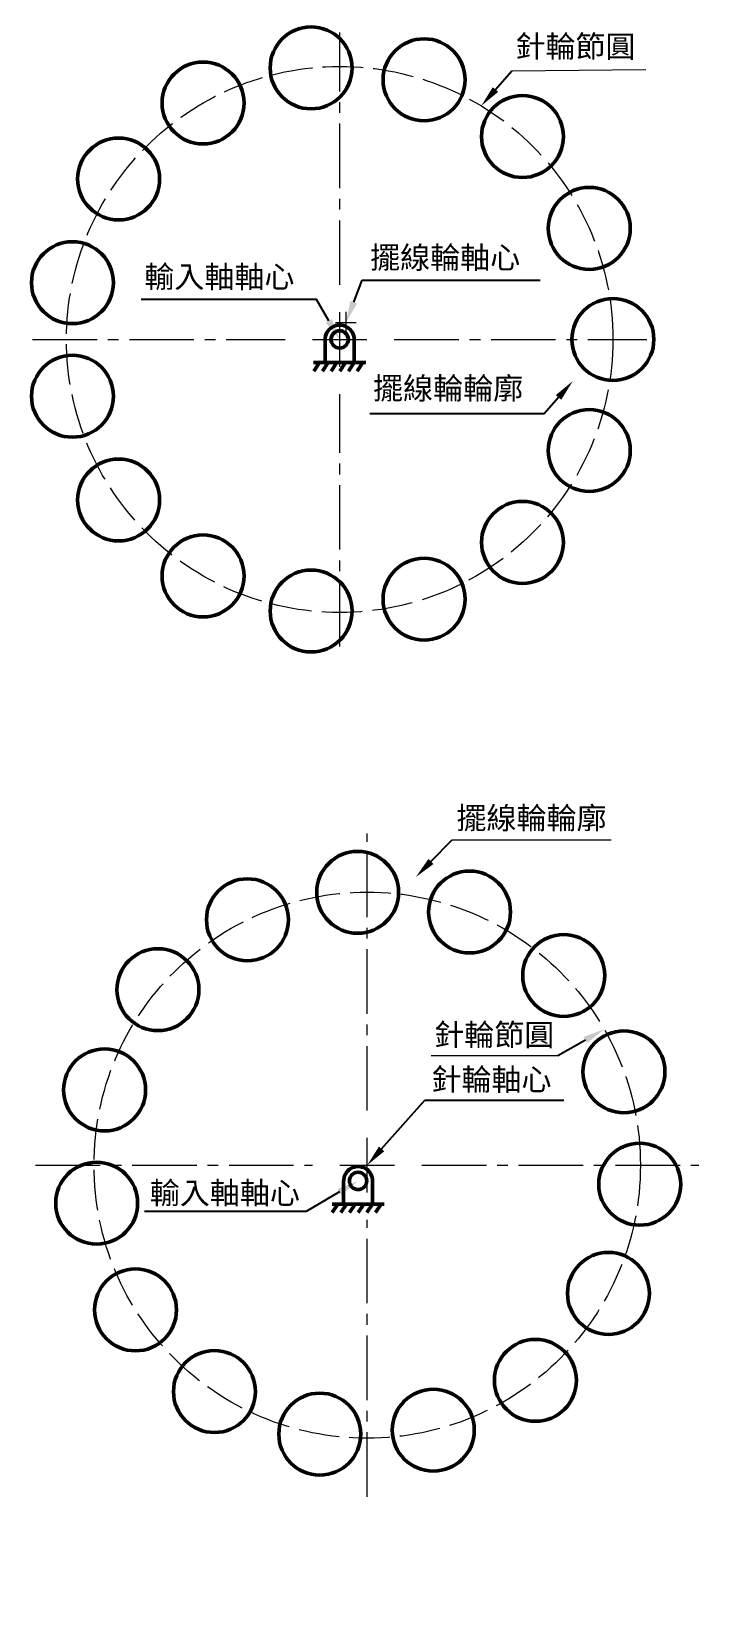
# Model space of a CAD drawing. Header units: millimetres. Extents: x -627 to 1823, y -1195 to 1759.
# Drawn here: x -626.9 to -428.2, y -248.9 to 215.3 of the extents above; entities that cross this region are included whole.
import ezdxf
from ezdxf import colors
from ezdxf.entities.mleader import LeaderData, LeaderLine
from ezdxf.math import Vec2, Vec3

# ---------------------------------------------------------------- set-up
doc = ezdxf.new("R2010")
doc.units = ezdxf.units.MM
doc.linetypes.add('ACAD_ISO02W100', pattern=[15, 12, -3])
doc.linetypes.add('CENTER2', pattern=[28.575, 19.05, -3.175, 3.175, -3.175])
doc.layers.add('DIM', color=7, linetype='Continuous', lineweight=20)
doc.layers.add('PROFILE', color=7, linetype='Continuous', lineweight=50)
doc.styles.get("Standard").update_dxf_attribs({"font": 'arial.ttf'})
doc.dimstyles.new('凸輪專題用', dxfattribs={"dimtxt": 2.5, "dimasz": 8, "dimexe": 1.25, "dimexo": 0.625, "dimtad": 1, "dimtxsty": 'Standard', "dimcen": 0, "dimadec": 0, "dimazin": 0, "dimtfac": 1, "dimtmove": 0, "dimatfit": 3, "dimfxl": 1, "dimarcsym": 0})

# ---------------------------------------------------------------- blocks, each defined once
blk = doc.blocks.new('*U33')
at = {"layer": 'DIM', "color": 0, "linetype": 'CENTER2', "transparency": 16777216}
for p, q in [((0, 16.128), (0, 90.64)), ((-90.64, 0), (-16.128, 0)), ((16.128, 0), (90.64, 0)), ((0, -90.64), (0, -16.128))]:
    blk.add_line(p, q, dxfattribs=at)
at = {"layer": 'DIM', "color": 0, "linetype": 'Continuous', "transparency": 16777216}
for p, q in [((0, -8.064), (0, 8.064)), ((-8.064, 0), (8.064, 0))]:
    blk.add_line(p, q, dxfattribs=at)
blk = doc.blocks.new('_DotSmall')
at = {"color": 0, "linetype": 'ByBlock', "const_width": 0.5}
blk.add_lwpolyline([(-0.0625, 0, 1), (0.0625, 0, 1)], format="xyb", close=True, dxfattribs=at)
blk = doc.blocks.new('*D185')
at = {"layer": 'Defpoints', "color": 0, "transparency": 16777216}
for p in [(-261.43, -426.6), (-303.06, -461.4), (-229.35, -464.66), (-206.06, -471.86), (-206.06, -471.86)]:
    blk.add_point(p, dxfattribs=at)
at = {"layer": 'PROFILE', "color": 0, "lineweight": -2, "transparency": 16777216}
blk.add_arc((-206.06, -471.86), 24.39, 155.8177, 173.8456, dxfattribs=at)
at = {"layer": 'PROFILE', "color": 0, "transparency": 16777216}
blk.add_solid([(-229.21, -461.31), (-227.39, -462.44), (-224.94, -456.43)], dxfattribs=at)
at = {"layer": 'PROFILE', "color": 0, "lineweight": -2, "transparency": 16777216, "xscale": 6.4, "yscale": 6.4, "zscale": 6.4, "rotation": 263.8456486269702}
blk.add_blockref('_DotSmall', (-230.3, -469.25), dxfattribs=at)
blk = doc.blocks.new('*D190')
at = {"layer": 'Defpoints', "color": 0, "transparency": 16777216}
for p in [(-303.06, -461.4), (-303.06, -461.4), (-276.36, -463.32), (-267.5, -461.4), (-254.56, -466.63)]:
    blk.add_point(p, dxfattribs=at)
at = {"layer": 'DIM', "color": 0, "lineweight": -2, "transparency": 16777216}
for start, end in [(360, 13.7284), (353.8456, 360), (326.3887, 340.1171)]:
    blk.add_arc((-303.06, -461.4), 26.77, start, end, dxfattribs=at)
at = {"layer": 'DIM', "color": 0, "transparency": 16777216}
blk.add_solid([(-278.92, -470.27), (-276.85, -470.75), (-276.44, -464.27)], dxfattribs=at)
at = {"layer": 'DIM', "color": 0, "lineweight": -2, "transparency": 16777216, "xscale": 6.4, "yscale": 6.4, "zscale": 6.4, "rotation": 269.9999999999999}
blk.add_blockref('_DotSmall', (-276.29, -461.4), dxfattribs=at)

msp = doc.modelspace()

# ---------------------------------------------------------------- linework, layer by layer
at = {"layer": 'DIM'}
for p, q in [((-485.162, 203.684), (-445.535, 204.097)), ((-534.104, 132.496), (-534.104, 126.352)), ((-537.176, 129.424), (-531.032, 129.424)), ((-502.753, -23.371), (-455.82, -23.371)), ((-471.517, -87.143), (-508.906, -87.143))]:
    msp.add_line(p, q, dxfattribs=at)
at = {"layer": 'DIM', "linetype": 'CENTER2'}
for p, q in [((-527.813, -103.353), (-527.813, -21.561)), ((-625.733, -119.481), (-543.941, -119.481)), ((-511.685, -119.481), (-429.893, -119.481)), ((-527.813, -217.401), (-527.813, -135.609))]:
    msp.add_line(p, q, dxfattribs=at)
at = {"layer": 'DIM', "linetype": 'Continuous'}
for p, q in [((-527.813, -127.545), (-527.813, -111.417)), ((-535.877, -119.481), (-519.749, -119.481))]:
    msp.add_line(p, q, dxfattribs=at)
at = {"layer": 'DIM', "linetype": 'ACAD_ISO02W100'}
for centre in [(-535.942, 124.372), (-527.813, -119.481)]:
    msp.add_circle(centre, 80.64, dxfattribs=at)
at = {"layer": 'PROFILE'}
for p, q in [((-540.209, 124.372), (-540.209, 117.545)), ((-540.209, 124.372), (-540.209, 117.545)), ((-531.676, 117.545), (-531.676, 124.372)), ((-531.676, 117.545), (-531.676, 124.372)), ((-543.622, 117.545), (-528.262, 117.545)), ((-543.622, 117.545), (-528.262, 117.545)), ((-541.921, 117.545), (-543.6, 115.018)), ((-541.921, 117.545), (-543.6, 115.018)), ((-539.361, 117.545), (-541.04, 115.018)), ((-539.361, 117.545), (-541.04, 115.018)), ((-536.801, 117.545), (-538.48, 115.018)), ((-536.801, 117.545), (-538.48, 115.018)), ((-534.241, 117.545), (-535.92, 115.018)), ((-534.241, 117.545), (-535.92, 115.018)), ((-531.681, 117.545), (-533.36, 115.018)), ((-531.681, 117.545), (-533.36, 115.018)), ((-529.121, 117.545), (-530.8, 115.018)), ((-529.121, 117.545), (-530.8, 115.018)), ((-534.768, -124.137), (-534.768, -130.964)), ((-526.235, -130.964), (-526.235, -124.137)), ((-538.181, -130.964), (-522.821, -130.964)), ((-536.48, -130.964), (-538.159, -133.491)), ((-533.92, -130.964), (-535.599, -133.491)), ((-531.36, -130.964), (-533.039, -133.491)), ((-528.8, -130.964), (-530.479, -133.491)), ((-526.24, -130.964), (-527.919, -133.491)), ((-523.68, -130.964), (-525.359, -133.491))]:
    msp.add_line(p, q, dxfattribs=at)
for centre, radius in [((-544.372, 204.57), 12.096), ((-511.023, 201.065), 12.096), ((-576.262, 194.208), 12.096), ((-481.984, 184.299), 12.096), ((-601.182, 171.771), 12.096), ((-462.274, 157.171), 12.096), ((-614.82, 141.138), 12.096), ((-455.302, 124.372), 12.096), ((-535.942, 124.372), 2.56), ((-535.942, 124.372), 2.56), ((-614.82, 107.606), 12.096), ((-462.274, 91.573), 12.096), ((-601.182, 76.973), 12.096), ((-481.984, 64.445), 12.096), ((-576.262, 54.536), 12.096), ((-544.372, 44.174), 12.096), ((-511.023, 47.679), 12.096), ((-530.628, -38.891), 12.096), ((-563.164, -47.003), 12.096), ((-497.605, -44.713), 12.096), ((-589.587, -67.647), 12.096), ((-469.806, -63.464), 12.096), ((-452.037, -91.901), 12.096), ((-605.329, -97.254), 12.096), ((-447.37, -125.107), 12.096), ((-607.669, -130.704), 12.096), ((-530.501, -124.137), 2.56), ((-456.612, -157.34), 12.096), ((-596.2, -162.214), 12.096), ((-478.166, -183.027), 12.096), ((-572.907, -186.335), 12.096), ((-508.305, -197.726), 12.096), ((-541.816, -198.896), 12.096)]:
    msp.add_circle(centre, radius, dxfattribs=at)
for centre in [(-535.942, 124.372), (-535.942, 124.372), (-530.501, -124.137)]:
    msp.add_arc(centre, 4.267, 358.13818, 181.86182, dxfattribs=at)

# ---------------------------------------------------------------- block references
at = {"layer": 'DIM', "linetype": 'CENTER2'}
msp.add_blockref('*U33', (-535.942, 124.372), dxfattribs=at)

# ---------------------------------------------------------------- texts
at = {"layer": 'DIM', "char_height": 6.5, "attachment_point": 1}
for s, width, insert in [('{\\fDFKai-SB|b0|i0|c136|p65;針輪節圓}', 51.42594, (-484.091, 214.166)), ('{\\fDFKai-SB|b0|i0|c136|p65;輸入軸軸心}', 59.93128, (-593.622, 146.147)), ('{\\fDFKai-SB|b0|i0|c136|p65;擺線輪輪廓}', 59.42883, (-526.109, 113.197)), ('{\\fDFKai-SB|b0|i0|c136|p65;擺線輪輪廓}', 50.26134, (-501.494, -13.707)), ('{\\fDFKai-SB|b0|i0|c136|p65;針輪節圓}', 39.35836, (-508.057, -77.717)), ('{\\fDFKai-SB|b0|i0|c136|p65;輸入軸軸心}', 48.15607, (-592.003, -124.441))]:
    msp.add_mtext_dynamic_manual_height_columns(s, width=width, gutter_width=20, heights=[0], dxfattribs=dict(at, insert=insert))
for s, insert in [('{\\fDFKai-SB|b0|i0|c136|p65;擺線輪軸心}', (-526.977, 151.829)), ('{\\fDFKai-SB|b0|i0|c136|p65;針輪軸心}', (-508.883, -90.904))]:
    msp.add_mtext(s, dxfattribs=dict(at, insert=insert))

# ---------------------------------------------------------------- dimensions: what is measured, and where the dimension line sits
at = {"layer": 'DIM'}
dim = msp.add_angular_dim_2l(base=(-276.357, -463.32), line1=((-303.064, -461.404), (-267.497, -461.404)), line2=((-303.064, -461.404), (-254.559, -466.634)), text=' ', dimstyle='凸輪專題用', override={"dimasz": 6.4, "dimblk2": 'DotSmall', "dimsah": 1}, dxfattribs=at)
dim.commit()
dim.dimension.update_dxf_attribs({"geometry": '*D190', "text_midpoint": (-477.487, 251.087)})
at = {"layer": 'PROFILE'}
dim = msp.add_angular_dim_2l(base=(-229.352, -464.657), line1=((-206.055, -471.864), (-261.432, -426.599)), line2=((-303.064, -461.404), (-206.055, -471.864)), text=' ', dimstyle='凸輪專題用', override={"dimasz": 6.4, "dimblk2": 'DotSmall', "dimsah": 1}, dxfattribs=at)
dim.commit()
dim.dimension.update_dxf_attribs({"geometry": '*D185', "text_midpoint": (-517.177, 32.195)})

# ---------------------------------------------------------------- leaders
at = {"layer": 'DIM'}
ml = msp.add_multileader_mtext('Standard', dxfattribs=at)
ml.set_content('', color=256)
ml.set_leader_properties()
ml.build(insert=Vec2(0, 0))
ml.multileader.update_dxf_attribs({"has_dogleg": 0, "arrow_head_size": 6.4})
ctx = ml.context
ctx.base_point, ctx.char_height, ctx.arrow_head_size, ctx.landing_gap_size, ctx.plane_origin = Vec3(-485.162, 203.684), 6.4, 6.4, 3.2, Vec3(-494.169, 193.349)
notes = []
notes.append((ctx, [(0, (1, 1, 0), (-497.962, 203.684), (1, 0), 12.8, [(0, [(-494.169, 193.349)], 0, [])])]))
ctx.mtext.insert, ctx.mtext.flow_direction = Vec3(-481.962, 206.884), 5
ml = msp.add_multileader_mtext('Standard', dxfattribs=at)
ml.set_content('', color=256)
ml.set_leader_properties()
ml.build(insert=Vec2(0, 0))
ml.multileader.update_dxf_attribs({"arrow_head_size": 6.4})
ctx = ml.context
ctx.base_point, ctx.char_height, ctx.arrow_head_size, ctx.landing_gap_size, ctx.plane_origin = Vec3(-476.72, 141.871), 6.4, 6.4, 3.2, Vec3(-534.027, 129.634)
notes.append((ctx, [(0, (1, 1, 0), (-529.286, 141.871), (1, 0), 52.567, [(0, [(-534.104, 129.424)], 0, [])])]))
ctx.mtext.insert, ctx.mtext.flow_direction = Vec3(-473.52, 145.071), 5
ml = msp.add_multileader_mtext('Standard', dxfattribs=at)
ml.set_content('', color=256)
ml.set_leader_properties()
ml.build(insert=Vec2(0, 0))
ml.multileader.update_dxf_attribs({"arrow_head_size": 6.4})
ctx = ml.context
ctx.base_point, ctx.char_height, ctx.arrow_head_size, ctx.landing_gap_size, ctx.plane_origin = Vec3(-600.962, 136.142), 6.4, 6.4, 3.2, Vec3(-535.942, 124.372)
ctx.text_align_type = 2
notes.append((ctx, [(0, (1, 1, 0), (-542.809, 136.142), (-1, 0), 51.753, [(0, [(-535.942, 124.372)], 0, [])])]))
ctx.mtext.insert, ctx.mtext.alignment, ctx.mtext.flow_direction = Vec3(-597.762, 139.342), 3, 5
ml = msp.add_multileader_mtext('Standard', dxfattribs=at)
ml.set_content('', color=256)
ml.set_leader_properties()
ml.build(insert=Vec2(0, 0))
ml.multileader.update_dxf_attribs({"arrow_head_size": 6.4})
ctx = ml.context
ctx.base_point, ctx.char_height, ctx.arrow_head_size, ctx.landing_gap_size, ctx.plane_origin = Vec3(-533.434, 102.402), 6.4, 6.4, 3.2, Vec3(-467.134, 112.073)
ctx.text_align_type = 2
notes.append((ctx, [(0, (1, 1, 0), (-475.589, 102.402), (-1, 0), 51.445, [(0, [(-467.134, 112.073)], 0, [])])]))
ctx.mtext.insert, ctx.mtext.alignment, ctx.mtext.flow_direction = Vec3(-530.234, 105.602), 3, 5
ml = msp.add_multileader_mtext('Standard', dxfattribs=at)
ml.set_content('', color=256)
ml.set_leader_properties()
ml.build(insert=Vec2(0, 0))
ml.multileader.update_dxf_attribs({"has_dogleg": 0, "arrow_head_size": 6.4})
ctx = ml.context
ctx.base_point, ctx.char_height, ctx.arrow_head_size, ctx.landing_gap_size, ctx.plane_origin = Vec3(-502.753, -23.371), 6.4, 6.4, 3.2, Vec3(-513.452, -34.376)
notes.append((ctx, [(0, (1, 1, 0), (-515.553, -23.371), (1, 0), 12.8, [(0, [(-513.452, -34.376)], 0, [])])]))
ctx.mtext.insert, ctx.mtext.flow_direction = Vec3(-499.553, -20.171), 5
ml = msp.add_multileader_mtext('Standard', dxfattribs=at)
ml.set_content('', color=256)
ml.set_leader_properties()
ml.build(insert=Vec2(0, 0))
ml.multileader.update_dxf_attribs({"has_dogleg": 0, "arrow_head_size": 6.4})
ctx = ml.context
ctx.base_point, ctx.char_height, ctx.arrow_head_size, ctx.landing_gap_size, ctx.plane_origin = Vec3(-477.917, -87.143), 6.4, 6.4, 3.2, Vec3(-457.869, -79.349)
ctx.text_align_type = 2
notes.append((ctx, [(0, (1, 1, 0), (-458.717, -87.143), (-1, 0), 12.8, [(0, [(-457.869, -79.349)], 0, [])])]))
ctx.mtext.insert, ctx.mtext.alignment, ctx.mtext.flow_direction = Vec3(-474.717, -83.943), 3, 5
ml = msp.add_multileader_mtext('Standard', dxfattribs=at)
ml.set_content('', color=256)
ml.set_leader_properties()
ml.build(insert=Vec2(0, 0))
ml.multileader.update_dxf_attribs({"arrow_head_size": 6.4})
ctx = ml.context
ctx.base_point, ctx.char_height, ctx.arrow_head_size, ctx.landing_gap_size, ctx.plane_origin = Vec3(-469.758, -100.242), 6.4, 6.4, 3.2, Vec3(-526.693, -117.542)
notes.append((ctx, [(0, (1, 1, 0), (-510.767, -100.242), (1, 0), 41.009, [(0, [(-527.813, -119.481)], 0, [])])]))
ctx.mtext.insert, ctx.mtext.flow_direction = Vec3(-466.558, -97.042), 5
ml = msp.add_multileader_mtext('Standard', dxfattribs=at)
ml.set_content('', color=256)
ml.set_leader_properties()
ml.build(insert=Vec2(0, 0))
ml.multileader.update_dxf_attribs({"arrow_head_size": 6.4})
ctx = ml.context
ctx.base_point, ctx.char_height, ctx.arrow_head_size, ctx.landing_gap_size, ctx.plane_origin = Vec3(-599.903, -133.16), 6.4, 6.4, 3.2, Vec3(-529.493, -122.391)
ctx.text_align_type = 2
notes.append((ctx, [(0, (1, 1, 0), (-545.814, -133.16), (-1, 0), 47.689, [(0, [(-530.501, -124.137)], 0, [])])]))
ctx.mtext.insert, ctx.mtext.alignment, ctx.mtext.flow_direction = Vec3(-596.703, -129.96), 3, 5
for ctx, leaders in notes:
    for number, flags, end, landing, length, lines in leaders:
        leader = LeaderData()
        leader.index, (leader.has_last_leader_line, leader.has_dogleg_vector, leader.attachment_direction) = number, flags
        leader.last_leader_point, leader.dogleg_vector, leader.dogleg_length = Vec3(end), Vec3(landing), length
        for number, points, colour, breaks in lines:
            line = LeaderLine()
            line.index, line.vertices, line.color, line.breaks = number, Vec3.list(points), colors.encode_raw_color(colour), breaks
            leader.lines.append(line)
        ctx.leaders.append(leader)

doc.saveas('drawing.dxf')
